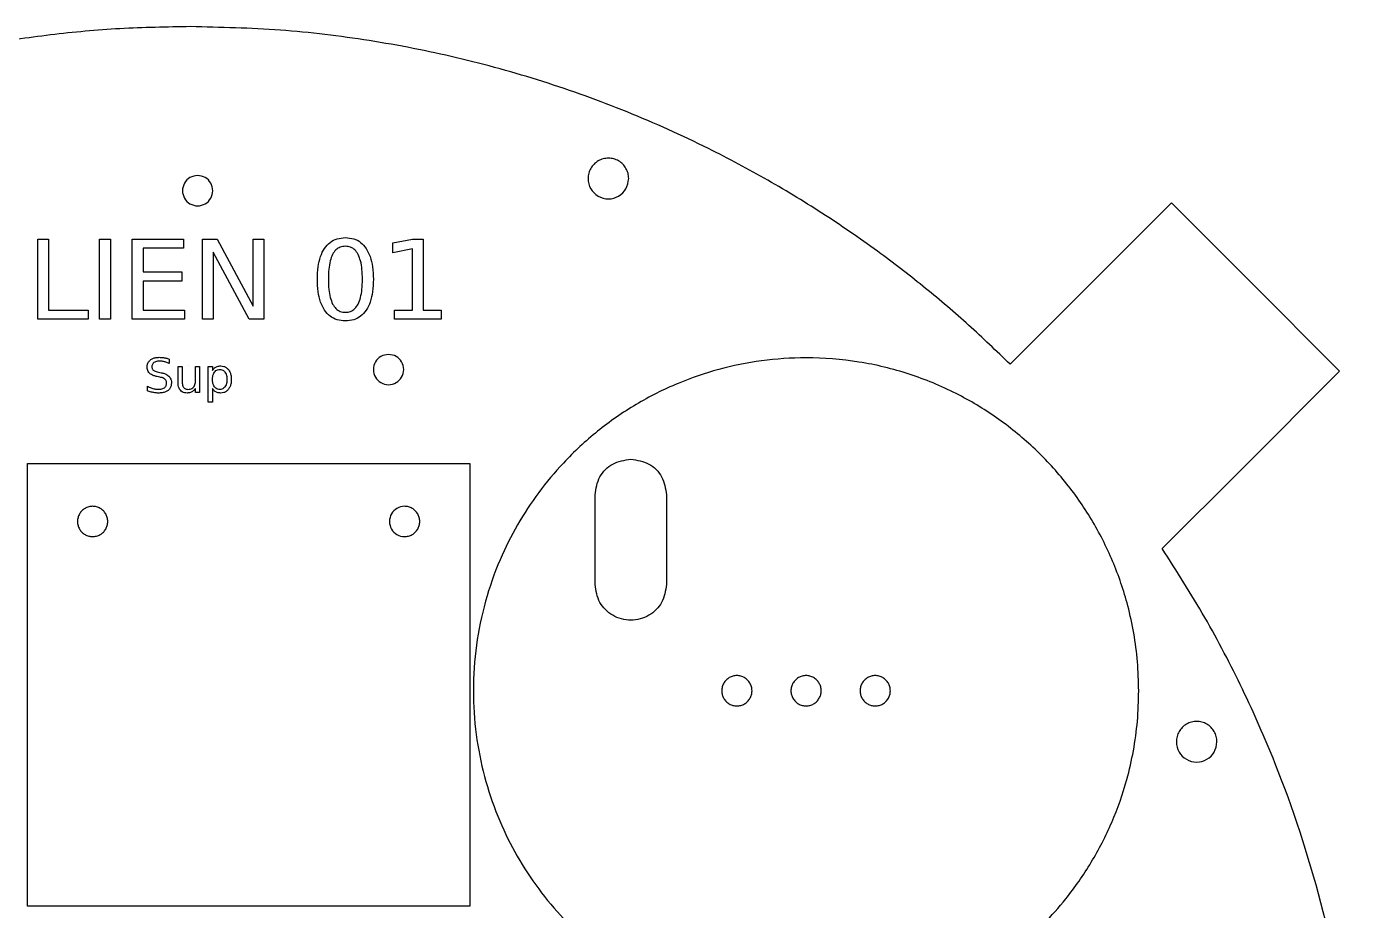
# Model space of a CAD drawing. Extents: x 0 to 210, y 0 to 210.
# Drawn here: x 90.3 to 209.8, y 130.6 to 209.8 of the extents above; entities that cross this region are included whole.
import ezdxf

# ---------------------------------------------------------------- set-up
doc = ezdxf.new("R2010")
doc.units = 0
doc.layers.add('Capa_1', color=7, linetype='CONTINUOUS')

msp = doc.modelspace()

# ---------------------------------------------------------------- linework, layer by layer
at = {"layer": 'Capa_1', "color": 7}
for p, q in [((104.999897, 209.823611), (104.999897, 209.823611)), ((105.647532, 196.469889), (105.647532, 196.469889)), ((144.336967, 196.201368), (144.336967, 196.201368)), ((193.041103, 194.031845), (185.809433, 186.800176)), ((200.020095, 187.053107), (193.041103, 194.031845)), ((185.809433, 186.800176), (178.56233, 179.553074)), ((208.143297, 178.930201), (200.020095, 187.053107)), ((122.782451, 180.429025), (122.782451, 180.429025)), ((199.385829, 170.172729), (208.143297, 178.930201)), ((144.520942, 171.025046), (144.520942, 171.025046)), ((192.22365, 163.01055), (199.385829, 170.172729)), ((141.31387, 159.800298), (141.31387, 167.817974)), ((147.728014, 167.817974), (147.728014, 159.800298)), ((97.58306, 165.440608), (97.58306, 165.440608)), ((125.583057, 165.440608), (125.583057, 165.440608)), ((155.40406, 150.257408), (155.40406, 150.257408)), ((161.612949, 150.257408), (161.612949, 150.257408)), ((167.821838, 150.257408), (167.821838, 150.257408)), ((197.134719, 145.682027), (197.134719, 145.682027))]:
    msp.add_line(p, q, dxfattribs=at)
at = {"layer": 'Capa_1', "color": 5}
for p, q in [((91.291604, 190.766921), (92.274752, 190.766921)), ((91.291604, 183.573539), (91.291604, 190.766921)), ((91.291604, 190.766921), (91.291604, 190.766921)), ((92.274752, 190.766921), (92.274752, 184.392611)), ((96.840064, 190.766921), (97.823212, 190.766921)), ((96.840064, 183.573539), (96.840064, 190.766921)), ((96.840064, 190.766921), (96.840064, 190.766921)), ((97.823212, 190.766921), (97.823212, 183.573539)), ((99.779774, 190.766921), (104.37429, 190.766921)), ((99.779774, 183.573539), (99.779774, 190.766921)), ((99.779774, 190.766921), (99.779774, 190.766921)), ((104.37429, 190.766921), (104.37429, 189.947849)), ((106.087499, 190.766921), (107.411341, 190.766921)), ((106.087499, 183.573539), (106.087499, 190.766921)), ((106.087499, 190.766921), (106.087499, 190.766921)), ((107.411341, 190.766921), (110.633342, 184.749148)), ((110.633342, 184.749148), (110.633342, 190.766921)), ((110.633342, 190.766921), (111.587289, 190.766921)), ((111.587289, 190.766921), (111.587289, 183.573539)), ((118.907363, 190.897009), (118.907363, 190.897009)), ((118.907363, 190.126118), (118.907363, 190.126118)), ((123.180652, 190.42002), (124.918196, 190.766921)), ((123.180652, 189.533495), (123.180652, 190.42002)), ((124.918196, 190.766921), (125.901344, 190.766921)), ((125.901344, 190.766921), (125.901344, 184.392611)), ((104.37429, 189.947849), (100.762922, 189.947849)), ((100.762922, 189.947849), (100.762922, 187.81826)), ((110.263445, 183.573539), (107.041446, 189.591312)), ((107.041446, 189.591312), (107.041446, 183.573539)), ((124.927929, 189.880395), (123.180652, 189.533495)), ((124.927929, 184.392611), (124.927929, 189.880395)), ((100.762922, 187.81826), (104.22341, 187.81826)), ((104.22341, 187.81826), (104.22341, 186.999188)), ((104.22341, 186.999188), (100.762922, 186.999188)), ((100.762922, 186.999188), (100.762922, 184.392611)), ((92.274752, 184.392611), (95.813112, 184.392611)), ((95.813112, 184.392611), (95.813112, 183.573539)), ((100.762922, 184.392611), (104.461897, 184.392611)), ((104.461897, 184.392611), (104.461897, 183.573539)), ((123.321796, 184.392611), (124.927929, 184.392611)), ((123.321796, 183.573539), (123.321796, 184.392611)), ((123.321796, 184.392611), (123.321796, 184.392611)), ((125.901344, 184.392611), (127.507478, 184.392611)), ((127.507478, 184.392611), (127.507478, 183.573539)), ((95.813112, 183.573539), (91.291604, 183.573539)), ((97.823212, 183.573539), (96.840064, 183.573539)), ((104.461897, 183.573539), (99.779774, 183.573539)), ((107.041446, 183.573539), (106.087499, 183.573539)), ((111.587289, 183.573539), (110.263445, 183.573539)), ((127.507478, 183.573539), (123.321796, 183.573539)), ((103.107545, 180.006509), (103.107545, 179.599299)), ((103.107545, 180.006509), (103.107545, 180.006509)), ((103.888894, 177.935316), (103.888894, 179.336781)), ((103.888894, 179.336781), (104.269231, 179.336781)), ((104.269231, 179.336781), (104.269231, 177.949786)), ((104.84594, 179.392594), (104.84594, 179.392594)), ((104.84594, 179.392594), (104.84594, 179.392594)), ((105.447455, 178.0242), (105.447455, 179.336781)), ((105.447455, 179.336781), (105.827791, 179.336781)), ((105.827791, 179.336781), (105.827791, 177.021678)), ((106.600872, 176.141111), (106.600872, 179.336781)), ((106.600872, 179.336781), (106.983277, 179.336781)), ((106.983277, 179.336781), (106.983277, 178.985381)), ((102.260051, 178.39007), (102.005803, 178.439679)), ((102.129828, 178.83862), (102.382008, 178.786945)), ((108.277255, 178.177161), (108.277255, 178.177161)), ((101.133505, 177.158105), (101.133505, 177.588051)), ((103.888894, 177.935316), (103.888894, 177.935316)), ((105.447455, 177.021678), (105.447455, 177.377211)), ((105.827791, 177.021678), (105.447455, 177.021678)), ((106.983277, 177.368944), (106.983277, 176.141111)), ((106.983277, 177.368944), (106.983277, 177.368944)), ((106.983277, 176.141111), (106.600872, 176.141111))]:
    msp.add_line(p, q, dxfattribs=at)
at = {"layer": 'Capa_1', "color": 1}
for p, q in [((90.365286, 170.651505), (130.083062, 170.651505)), ((90.365286, 130.933729), (90.365286, 170.651505)), ((130.083062, 170.651505), (130.083062, 130.933729)), ((190.112948, 150.257408), (190.112948, 150.257408)), ((130.083062, 130.933729), (90.365286, 130.933729))]:
    msp.add_line(p, q, dxfattribs=at)
at = {"layer": 'Capa_1', "color": 7}
for points, knots in [([(104.999897, 209.823611), (102.887885, 209.787562), (98.689642, 209.715904), (92.449588, 209.137651), (86.618709, 208.271315), (81.193584, 207.152905), (76.163732, 205.852054), (70.007911, 203.92815), (62.828923, 201.135848), (54.802612, 197.189604), (48.350866, 193.303546), (43.31577, 189.806194), (39.540328, 186.922596), (36.328117, 184.231609), (33.632925, 181.798133), (31.411961, 179.672109), (28.723003, 176.943585), (25.633981, 173.548235), (22.238768, 169.413312), (19.472529, 165.671909), (17.2538, 162.398806), (15.510922, 159.647797), (12.808242, 155.073367), (9.436218, 148.485093), (5.888806, 139.663434), (3.2567, 130.863669), (1.45944, 122.174791), (0.410521, 113.658104), (0.065015, 105.162757), (0.385014, 96.826014), (1.320073, 88.775932), (3.085554, 79.717869), (6.015555, 69.77474), (10.464231, 59.177174), (15.574682, 49.973092), (21.008499, 42.073332), (26.50458, 35.346455), (33.252801, 28.348884), (41.458012, 21.345745), (51.28955, 14.702495), (60.525085, 9.883486), (68.816751, 6.493648), (75.959529, 4.156549), (83.167642, 2.364286), (90.408342, 1.099967), (97.655189, 0.344992), (105.40947, 0.077676), (113.563254, 0.405591), (121.988908, 1.431804), (131.870825, 3.452504), (143.028261, 6.981702), (155.089829, 12.579537), (165.679593, 19.229807), (174.846806, 26.578546), (182.694843, 34.346276), (189.227036, 42.325875), (194.575374, 50.286536), (198.891777, 58.058758), (203.101201, 67.42956), (206.729883, 78.578028), (209.335117, 91.595625), (209.659416, 100.498324), (209.823403, 105.000103)], [0, 0, 0, 0, 6.335076, 12.592819, 18.783703, 24.011485, 29.203028, 34.363209, 43.352961, 52.280614, 61.163797, 65.918598, 70.666992, 75.410919, 78.485419, 81.559312, 84.633085, 89.976549, 95.323695, 100.677198, 103.92896, 107.184772, 110.44534, 119.866847, 129.354309, 138.931898, 147.381589, 155.944391, 164.646239, 172.860004, 180.948634, 188.934153, 200.520821, 211.977842, 223.34675, 232.038829, 240.711514, 249.376294, 261.172415, 273.002795, 284.900156, 292.351582, 299.855843, 307.426301, 314.614612, 321.889392, 329.266859, 337.873235, 346.343331, 354.702285, 368.103609, 381.345985, 394.489615, 405.516597, 416.531175, 427.555922, 436.395252, 445.26981, 454.195437, 467.174079, 480.367424, 493.863127, 493.863127, 493.863127, 493.863127]), ([(178.56233, 179.553074), (177.335349, 180.732224), (174.886582, 183.085533), (171.008852, 186.377772), (166.736028, 189.686723), (162.025214, 192.943712), (156.859024, 196.092752), (150.942815, 199.246187), (144.223859, 202.268547), (136.666041, 204.993797), (128.930521, 207.133504), (121.052085, 208.664407), (113.064344, 209.634736), (107.693493, 209.760525), (104.999897, 209.823611)], [0, 0, 0, 0, 5.104181, 10.186746, 15.251287, 21.312312, 27.357597, 33.39223, 41.414277, 49.437187, 57.472133, 65.466593, 73.496583, 81.575583, 81.575583, 81.575583, 81.575583]), ([(144.336967, 196.201368), (144.286845, 195.879895), (144.188087, 195.246482), (143.462084, 194.549169), (142.515011, 194.29071), (141.558111, 194.549377), (140.86101, 195.245669), (140.646954, 196.043334), (140.73184, 196.678581), (140.915915, 197.123653), (141.208982, 197.505738), (141.591126, 197.798779), (142.035937, 197.983019), (142.513349, 198.046049), (142.990809, 197.98302), (143.435477, 197.798775), (143.818147, 197.505754), (144.109255, 197.123597), (144.300598, 196.678791), (144.32481, 196.360949), (144.336967, 196.201368)], [0, 0, 0, 0, 0.953491, 1.878702, 2.832193, 3.785684, 4.710894, 5.664385, 6.141761, 6.615186, 7.092562, 7.569937, 8.043363, 8.520738, 8.998114, 9.471539, 9.948915, 10.42629, 10.899716, 11.377091, 11.377091, 11.377091, 11.377091]), ([(105.647532, 196.469889), (105.887081, 196.432541), (106.359076, 196.358951), (106.878703, 195.817954), (107.07124, 195.112248), (106.878703, 194.399132), (106.359076, 193.879924), (105.647532, 193.687244), (104.935988, 193.879924), (104.41636, 194.399132), (104.223823, 195.112248), (104.41636, 195.817954), (104.935988, 196.358951), (105.407982, 196.432541), (105.647532, 196.469889)], [0, 0, 0, 0, 0.710507, 1.399941, 2.110449, 2.820956, 3.51039, 4.220897, 4.931405, 5.620839, 6.331346, 7.041853, 7.731287, 8.441795, 8.441795, 8.441795, 8.441795]), ([(122.782451, 180.429025), (123.022, 180.391676), (123.493995, 180.318086), (124.013622, 179.777089), (124.206159, 179.071383), (124.013622, 178.358267), (123.493995, 177.839059), (122.782451, 177.646379), (122.070907, 177.839059), (121.551279, 178.358267), (121.358742, 179.071383), (121.551279, 179.777089), (122.070907, 180.318086), (122.542901, 180.391676), (122.782451, 180.429025)], [0, 0, 0, 0, 0.710507, 1.399941, 2.110449, 2.820956, 3.51039, 4.220897, 4.931405, 5.620839, 6.331346, 7.041853, 7.731287, 8.441795, 8.441795, 8.441795, 8.441795]), ([(141.31387, 167.817974), (141.401388, 168.380824), (141.573636, 169.488584), (142.850333, 170.765281), (143.958093, 170.937528), (144.520942, 171.025046)], [0, 0, 0, 0, 1.678889, 3.304272, 4.98316, 4.98316, 4.98316, 4.98316]), ([(144.520942, 171.025046), (145.083791, 170.937528), (146.191551, 170.765281), (147.468249, 169.488584), (147.640496, 168.380824), (147.728014, 167.817974)], [0, 0, 0, 0, 1.678889, 3.304272, 4.983161, 4.983161, 4.983161, 4.983161]), ([(97.58306, 165.440608), (97.574001, 165.321694), (97.555959, 165.08485), (97.413377, 164.753397), (97.196453, 164.468628), (96.911302, 164.250279), (96.579951, 164.112987), (96.224165, 164.06602), (95.868415, 164.112987), (95.53696, 164.250279), (95.252191, 164.468628), (95.033842, 164.753397), (94.89655, 165.08485), (94.849584, 165.440608), (94.89655, 165.796366), (95.033842, 166.127819), (95.252191, 166.412588), (95.53696, 166.630937), (95.868415, 166.768229), (96.224165, 166.815195), (96.579951, 166.768229), (96.911302, 166.630937), (97.196453, 166.412588), (97.413377, 166.127819), (97.555959, 165.796366), (97.574001, 165.559522), (97.58306, 165.440608)], [0, 0, 0, 0, 0.355723, 0.708502, 1.064225, 1.419948, 1.772727, 2.12845, 2.484173, 2.836952, 3.192675, 3.548398, 3.901177, 4.2569, 4.612623, 4.965402, 5.321125, 5.676848, 6.029627, 6.38535, 6.741073, 7.093852, 7.449575, 7.805298, 8.158078, 8.5138, 8.5138, 8.5138, 8.5138]), ([(125.583057, 165.440608), (125.573998, 165.321694), (125.555956, 165.08485), (125.413378, 164.753395), (125.196439, 164.468635), (124.911342, 164.250253), (124.579791, 164.113084), (124.106395, 164.049843), (123.512018, 164.20925), (122.993177, 164.729113), (122.800373, 165.440608), (122.993177, 166.152103), (123.512018, 166.671966), (124.106395, 166.831373), (124.579791, 166.768132), (124.911342, 166.630963), (125.196439, 166.412581), (125.413378, 166.127821), (125.555956, 165.796365), (125.573998, 165.559522), (125.583057, 165.440608)], [0, 0, 0, 0, 0.355723, 0.708502, 1.064225, 1.419948, 1.772727, 2.12845, 2.838957, 3.52839, 4.238896, 4.949403, 5.638836, 6.349342, 6.705065, 7.057844, 7.413567, 7.76929, 8.122069, 8.477792, 8.477792, 8.477792, 8.477792]), ([(209.823403, 105.000103), (209.655647, 109.432726), (209.321009, 118.274856), (206.702572, 131.304289), (203.218903, 141.994886), (199.486632, 150.440493), (196.134278, 156.880986), (193.528886, 160.964708), (192.22365, 163.01055)], [0, 0, 0, 0, 13.289264, 26.50922, 39.712834, 46.94272, 54.191688, 61.468977, 61.468977, 61.468977, 61.468977]), ([(147.728014, 159.800298), (147.640495, 159.234084), (147.468248, 158.119701), (146.191551, 156.891991), (144.520942, 156.441425), (142.850333, 156.891991), (141.573636, 158.119701), (141.401388, 159.234084), (141.31387, 159.800298)], [0, 0, 0, 0, 1.678888, 3.304271, 4.98316, 6.662048, 8.287432, 9.96632, 9.96632, 9.96632, 9.96632]), ([(155.40406, 150.257408), (155.395001, 150.138494), (155.376959, 149.90165), (155.234377, 149.570197), (155.017453, 149.285428), (154.732302, 149.067079), (154.400951, 148.929787), (154.045166, 148.88282), (153.689415, 148.929787), (153.35796, 149.067079), (153.073191, 149.285428), (152.854842, 149.570197), (152.71755, 149.90165), (152.670584, 150.257408), (152.71755, 150.613166), (152.854842, 150.944619), (153.073191, 151.229388), (153.35796, 151.447737), (153.689415, 151.585029), (154.045166, 151.631995), (154.400951, 151.585029), (154.732302, 151.447737), (155.017453, 151.229388), (155.234377, 150.944619), (155.376959, 150.613166), (155.395001, 150.376322), (155.40406, 150.257408)], [0, 0, 0, 0, 0.355723, 0.708502, 1.064225, 1.419948, 1.772727, 2.12845, 2.484173, 2.836952, 3.192675, 3.548398, 3.901177, 4.2569, 4.612623, 4.965402, 5.321125, 5.676848, 6.029627, 6.38535, 6.741073, 7.093852, 7.449575, 7.805298, 8.158078, 8.5138, 8.5138, 8.5138, 8.5138]), ([(161.612949, 150.257408), (161.60389, 150.138494), (161.585848, 149.90165), (161.443266, 149.570197), (161.226342, 149.285428), (160.941191, 149.067079), (160.60984, 148.929787), (160.254054, 148.88282), (159.898304, 148.929787), (159.566849, 149.067079), (159.28208, 149.285428), (159.063731, 149.570197), (158.926439, 149.90165), (158.879473, 150.257408), (158.926439, 150.613166), (159.063731, 150.944619), (159.28208, 151.229388), (159.566849, 151.447737), (159.898304, 151.585029), (160.254054, 151.631995), (160.60984, 151.585029), (160.941191, 151.447737), (161.226342, 151.229388), (161.443266, 150.944619), (161.585848, 150.613166), (161.60389, 150.376322), (161.612949, 150.257408)], [0, 0, 0, 0, 0.355723, 0.708502, 1.064225, 1.419948, 1.772727, 2.12845, 2.484173, 2.836952, 3.192675, 3.548398, 3.901177, 4.2569, 4.612623, 4.965402, 5.321125, 5.676848, 6.029627, 6.38535, 6.741073, 7.093852, 7.449575, 7.805298, 8.158078, 8.5138, 8.5138, 8.5138, 8.5138]), ([(167.821838, 150.257408), (167.812779, 150.138494), (167.794737, 149.90165), (167.652155, 149.570197), (167.435231, 149.285428), (167.15008, 149.067079), (166.818729, 148.929787), (166.462943, 148.88282), (166.107193, 148.929787), (165.775738, 149.067079), (165.490969, 149.285428), (165.27262, 149.570197), (165.135328, 149.90165), (165.088362, 150.257408), (165.135328, 150.613166), (165.27262, 150.944619), (165.490969, 151.229388), (165.775738, 151.447737), (166.107193, 151.585029), (166.462943, 151.631995), (166.818729, 151.585029), (167.15008, 151.447737), (167.435231, 151.229388), (167.652155, 150.944619), (167.794737, 150.613166), (167.812779, 150.376322), (167.821838, 150.257408)], [0, 0, 0, 0, 0.355723, 0.708502, 1.064225, 1.419948, 1.772727, 2.12845, 2.484173, 2.836952, 3.192675, 3.548398, 3.901177, 4.2569, 4.612623, 4.965402, 5.321125, 5.676848, 6.029627, 6.38535, 6.741073, 7.093852, 7.449575, 7.805298, 8.158078, 8.5138, 8.5138, 8.5138, 8.5138]), ([(197.134719, 145.682027), (197.084597, 145.360553), (196.985839, 144.727141), (196.259836, 144.029828), (195.312764, 143.771368), (194.355863, 144.030036), (193.658762, 144.726328), (193.444707, 145.523992), (193.529593, 146.15924), (193.713668, 146.604312), (194.006734, 146.986397), (194.388878, 147.279438), (194.833689, 147.463677), (195.311101, 147.526708), (195.788561, 147.463678), (196.23323, 147.279434), (196.615899, 146.986412), (196.907008, 146.604255), (197.09835, 146.15945), (197.122563, 145.841608), (197.134719, 145.682027)], [0, 0, 0, 0, 0.953491, 1.878702, 2.832193, 3.785684, 4.710894, 5.664385, 6.141761, 6.615186, 7.092562, 7.569937, 8.043363, 8.520738, 8.998114, 9.471539, 9.948915, 10.42629, 10.899716, 11.377091, 11.377091, 11.377091, 11.377091])]:
    msp.add_open_spline(points, degree=3, knots=knots, dxfattribs=at)
at = {"layer": 'Capa_1', "color": 5}
for points, knots in [([(117.038408, 184.387793), (116.907451, 184.627961), (116.624222, 185.147387), (116.43633, 186.102425), (116.375126, 187.162993), (116.432575, 188.227675), (116.635341, 189.172794), (116.98928, 189.935061), (117.499142, 190.498336), (118.163837, 190.845147), (118.653041, 190.87927), (118.907363, 190.897009)], [0, 0, 0, 0, 0.816618, 1.766152, 2.884084, 4.004154, 4.953688, 5.76838, 6.495782, 7.195963, 7.954096, 7.954096, 7.954096, 7.954096]), ([(118.907363, 190.126118), (118.748488, 190.111854), (118.436576, 190.083851), (118.025586, 189.803714), (117.7248, 189.364416), (117.522006, 188.768685), (117.404998, 188.018968), (117.371621, 187.163266), (117.408104, 186.310109), (117.513173, 185.554469), (117.685912, 185.131916), (117.763601, 184.941872)], [0, 0, 0, 0, 0.471794, 0.926245, 1.434879, 2.046794, 2.797907, 3.705221, 4.610396, 5.361509, 5.975435, 5.975435, 5.975435, 5.975435]), ([(118.907363, 190.897009), (119.160822, 190.878869), (119.648048, 190.843997), (120.320957, 190.503247), (120.619413, 190.128907), (120.771452, 189.938212)], [0, 0, 0, 0, 0.757598, 1.456336, 2.181899, 2.181899, 2.181899, 2.181899]), ([(120.051124, 189.384134), (119.962947, 189.529946), (119.79579, 189.806363), (119.378479, 190.083669), (119.066583, 190.111771), (118.907363, 190.126118)], [0, 0, 0, 0, 0.507368, 0.961819, 1.435743, 1.435743, 1.435743, 1.435743]), ([(120.771452, 189.938212), (120.903416, 189.698842), (121.189021, 189.180781), (121.378142, 188.225113), (121.439763, 187.16443), (121.381781, 186.099673), (121.177111, 185.15408), (120.821451, 184.393789), (120.313108, 183.827803), (119.64982, 183.492831), (118.90659, 183.402747), (118.166347, 183.494226), (117.492147, 183.823373), (117.191483, 184.197379), (117.038408, 184.387793)], [0, 0, 0, 0, 0.815881, 1.765782, 2.885886, 4.003853, 4.953754, 5.771557, 6.495158, 7.193163, 7.950685, 8.708743, 9.408193, 10.133637, 10.133637, 10.133637, 10.133637]), ([(117.763601, 184.941872), (117.852668, 184.796408), (118.0215, 184.520669), (118.438189, 184.253365), (118.907758, 184.180077), (119.37923, 184.252557), (119.791017, 184.522096), (120.090327, 184.96448), (120.295618, 185.558104), (120.414217, 186.308466), (120.448152, 187.164145), (120.411198, 188.017394), (120.305008, 188.773549), (120.129822, 189.194867), (120.051124, 189.384134)], [0, 0, 0, 0, 0.506467, 0.960046, 1.431747, 1.905578, 2.359157, 2.864353, 3.479214, 4.230602, 5.135803, 6.043142, 6.79453, 7.407384, 7.407384, 7.407384, 7.407384]), ([(102.005803, 178.439679), (101.9107, 178.461328), (101.735734, 178.501156), (101.50558, 178.597439), (101.327205, 178.719484), (101.203725, 178.877985), (101.133749, 179.070375), (101.11322, 179.294955), (101.139009, 179.533061), (101.238236, 179.759538), (101.404931, 179.940815), (101.628209, 180.072588), (101.901646, 180.149667), (102.148, 180.166913), (102.350711, 180.160607), (102.498414, 180.147443), (102.647995, 180.125504), (102.799579, 180.094694), (102.95352, 180.055645), (103.055718, 180.023042), (103.107545, 180.006509)], [0, 0, 0, 0, 0.292181, 0.537544, 0.744249, 0.933477, 1.130167, 1.349814, 1.605376, 1.840719, 2.07861, 2.332076, 2.608734, 2.92333, 3.069008, 3.217038, 3.367911, 3.522317, 3.680908, 3.844077, 3.844077, 3.844077, 3.844077]), ([(103.107545, 179.599299), (103.05599, 179.62306), (102.956036, 179.669127), (102.806151, 179.725623), (102.661955, 179.76996), (102.522155, 179.801373), (102.38593, 179.820367), (102.225819, 179.827602), (102.050648, 179.816889), (101.870707, 179.77461), (101.724696, 179.701783), (101.616365, 179.597809), (101.552056, 179.464577), (101.535977, 179.324559), (101.547866, 179.194557), (101.588725, 179.085953), (101.662933, 178.9961), (101.78074, 178.932142), (101.938585, 178.877874), (102.061248, 178.852696), (102.129828, 178.83862)], [0, 0, 0, 0, 0.170257, 0.330092, 0.480124, 0.622494, 0.759499, 0.892165, 1.10283, 1.28398, 1.443206, 1.586613, 1.726206, 1.877797, 2.003928, 2.114988, 2.220822, 2.345804, 2.511222, 2.720984, 2.720984, 2.720984, 2.720984]), ([(106.983277, 178.985381), (107.010715, 179.028468), (107.063859, 179.111921), (107.166643, 179.215683), (107.283884, 179.295913), (107.416668, 179.352669), (107.565105, 179.385885), (107.757784, 179.39883), (107.986843, 179.370662), (108.227119, 179.252623), (108.420895, 179.059771), (108.568676, 178.81011), (108.655808, 178.507712), (108.680633, 178.177162), (108.655808, 177.846611), (108.568676, 177.544215), (108.420894, 177.294552), (108.22712, 177.101709), (107.98684, 176.983638), (107.7578, 176.955579), (107.565145, 176.968262), (107.416922, 177.000956), (107.283257, 177.055969), (107.166803, 177.137942), (107.063945, 177.24209), (107.010726, 177.325781), (106.983277, 177.368944)], [0, 0, 0, 0, 0.1529, 0.296144, 0.434636, 0.576708, 0.72663, 0.888711, 1.154761, 1.408677, 1.676523, 1.963667, 2.270153, 2.611796, 2.953438, 3.259923, 3.547067, 3.814913, 4.068829, 4.334878, 4.496943, 4.646713, 4.788334, 4.927476, 5.071211, 5.2243, 5.2243, 5.2243, 5.2243]), ([(102.382008, 178.786945), (102.477694, 178.765475), (102.655555, 178.725568), (102.891044, 178.620957), (103.074076, 178.483237), (103.204708, 178.310162), (103.279825, 178.101802), (103.30187, 177.859415), (103.275556, 177.604757), (103.172478, 177.364374), (102.99458, 177.178315), (102.752636, 177.048488), (102.450865, 176.975118), (102.180362, 176.9579), (101.959414, 176.965526), (101.803385, 176.982554), (101.641786, 177.010079), (101.475513, 177.048879), (101.304999, 177.097595), (101.191415, 177.137672), (101.133505, 177.158105)], [0, 0, 0, 0, 0.293689, 0.545905, 0.766783, 0.973856, 1.187079, 1.422198, 1.699153, 1.947158, 2.192018, 2.456456, 2.759954, 3.116875, 3.266265, 3.422859, 3.587335, 3.75776, 3.934839, 4.119031, 4.119031, 4.119031, 4.119031]), ([(101.133505, 177.588051), (101.189202, 177.55811), (101.29802, 177.499615), (101.464724, 177.428043), (101.62888, 177.371315), (101.791224, 177.330698), (101.951805, 177.306172), (102.132051, 177.297255), (102.322022, 177.308925), (102.510644, 177.353808), (102.663517, 177.431763), (102.777739, 177.542), (102.845482, 177.684044), (102.862738, 177.835583), (102.848833, 177.97952), (102.801448, 178.103814), (102.717978, 178.205652), (102.598505, 178.285181), (102.443038, 178.348337), (102.324668, 178.375333), (102.260051, 178.39007)], [0, 0, 0, 0, 0.189628, 0.370484, 0.543565, 0.710176, 0.871837, 1.030056, 1.250865, 1.440705, 1.607758, 1.75977, 1.908305, 2.070063, 2.211489, 2.338927, 2.463035, 2.599956, 2.765162, 2.963754, 2.963754, 2.963754, 2.963754]), ([(108.277255, 178.177161), (108.274122, 178.264026), (108.268261, 178.426532), (108.210885, 178.651547), (108.114252, 178.834477), (107.983679, 178.974583), (107.816075, 179.058944), (107.630196, 179.082181), (107.444077, 179.058898), (107.276063, 178.974443), (107.144064, 178.835191), (107.048659, 178.651225), (106.993354, 178.42649), (106.977894, 178.177096), (106.993342, 177.927418), (107.04889, 177.702216), (107.143357, 177.517311), (107.27634, 177.378908), (107.444204, 177.295252), (107.630196, 177.272228), (107.815947, 177.295206), (107.9834, 177.378766), (108.11496, 177.518025), (108.210652, 177.701895), (108.268278, 177.927382), (108.27413, 178.090209), (108.277255, 178.177161)], [0, 0, 0, 0, 0.260247, 0.486871, 0.689932, 0.87526, 1.052135, 1.240751, 1.429593, 1.607082, 1.79321, 1.995729, 2.222178, 2.482408, 2.742866, 2.969981, 3.173512, 3.358821, 3.536001, 3.724811, 3.913394, 4.089958, 4.274463, 4.478535, 4.705824, 4.966298, 4.966298, 4.966298, 4.966298]), ([(105.447455, 177.377211), (105.416318, 177.333252), (105.356217, 177.248399), (105.246988, 177.142377), (105.128162, 177.059425), (104.996668, 177.002071), (104.853149, 176.968384), (104.670927, 176.956531), (104.463464, 176.976427), (104.250616, 177.059989), (104.083593, 177.205441), (103.967431, 177.405624), (103.899239, 177.655179), (103.892516, 177.837233), (103.888894, 177.935316)], [0, 0, 0, 0, 0.161325, 0.311398, 0.4541, 0.593856, 0.739084, 0.894065, 1.140213, 1.358371, 1.568901, 1.791644, 2.043113, 2.336845, 2.336845, 2.336845, 2.336845]), ([(104.269231, 177.949786), (104.27144, 177.882523), (104.275514, 177.75846), (104.317326, 177.589302), (104.388299, 177.45404), (104.494002, 177.357279), (104.629684, 177.301876), (104.793406, 177.286775), (104.968827, 177.304697), (105.138627, 177.371232), (105.275117, 177.484695), (105.376671, 177.635007), (105.437941, 177.820222), (105.444165, 177.953663), (105.447455, 178.0242)], [0, 0, 0, 0, 0.201468, 0.371594, 0.518402, 0.653184, 0.792422, 0.950107, 1.142208, 1.316858, 1.488862, 1.666402, 1.854656, 2.065755, 2.065755, 2.065755, 2.065755])]:
    msp.add_open_spline(points, degree=3, knots=knots, dxfattribs=at)
at = {"layer": 'Capa_1', "color": 1}
msp.add_open_spline([(190.112948, 150.257408), (190.089454, 149.34758), (190.04287, 147.54364), (189.667651, 144.879729), (188.973101, 141.821396), (187.779391, 138.430268), (185.92978, 134.830649), (183.82368, 131.813438), (181.619892, 129.329218), (179.432186, 127.306724), (176.30291, 124.941897), (171.980301, 122.578487), (166.28552, 120.800583), (160.507664, 120.220223), (154.977233, 120.705788), (149.940819, 122.068947), (145.894292, 123.963275), (142.746884, 126.001914), (140.348975, 127.930608), (138.061363, 130.19166), (135.939908, 132.804528), (134.054474, 135.779148), (132.492893, 139.039307), (131.308916, 142.57211), (130.562469, 146.356898), (130.306674, 150.317266), (130.578128, 154.335732), (131.393989, 158.285278), (132.663703, 161.895681), (134.292915, 165.154778), (136.201916, 168.06637), (138.582452, 170.915846), (141.487337, 173.608728), (144.949991, 176.017168), (148.618329, 177.864171), (152.412043, 179.164113), (156.272417, 179.941921), (160.504861, 180.22115), (164.980801, 179.870216), (169.523703, 178.775265), (173.674713, 177.058902), (177.399667, 174.826942), (180.680471, 172.170713), (183.544105, 169.098898), (185.950542, 165.663556), (187.86002, 161.91468), (189.045768, 158.446381), (189.705605, 155.403366), (190.048861, 152.852916), (190.091467, 151.127409), (190.112948, 150.257408)], degree=3, knots=[0, 0, 0, 0, 2.728546, 5.409961, 8.053927, 12.128598, 16.157334, 20.15962, 23.132542, 26.104897, 29.082187, 34.883683, 40.783246, 46.86372, 52.182408, 57.35398, 62.437394, 65.516716, 68.586343, 71.652626, 75.149873, 78.659952, 82.193888, 85.969107, 89.807199, 93.734623, 97.841736, 101.852479, 105.7967, 109.288652, 112.758869, 116.217751, 120.404045, 124.602365, 128.830509, 132.682952, 136.599946, 140.609467, 145.371953, 150.011228, 154.571529, 158.793761, 162.995752, 167.19389, 171.351613, 175.538035, 179.775177, 182.305956, 184.871671, 187.48086, 187.48086, 187.48086, 187.48086], dxfattribs=at)

doc.saveas('drawing.dxf')
